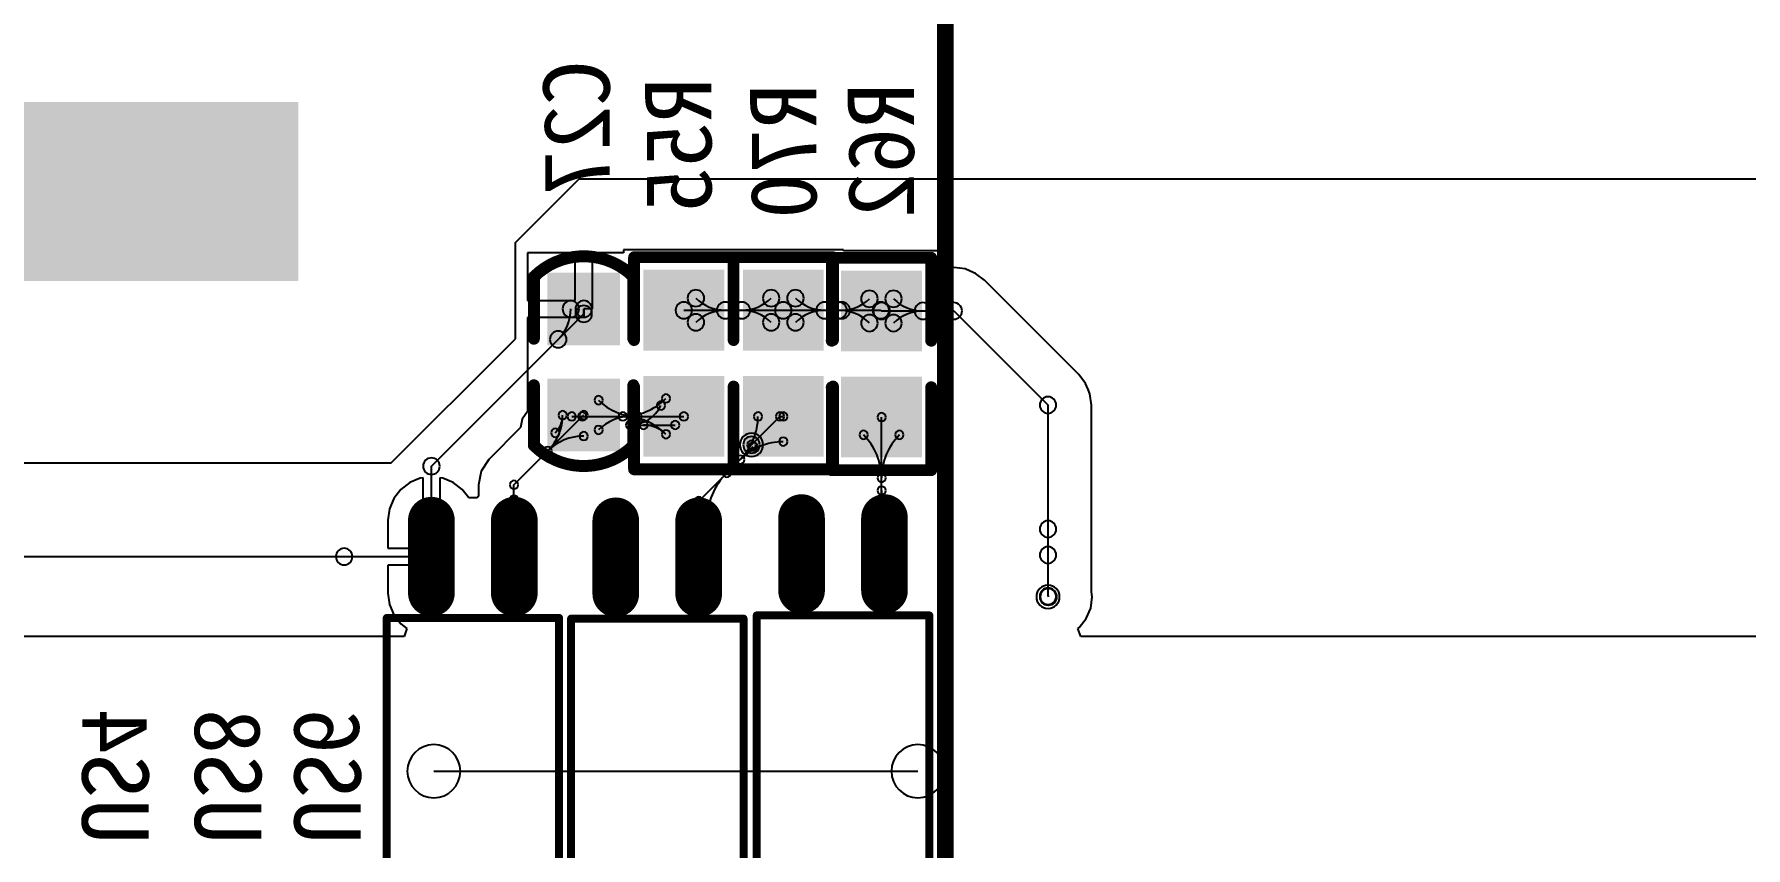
# Model space of a CAD drawing. Header units: inches. Extents: x 32166 to 34772, y 2386 to 4229.
# Drawn here: x 33689.7 to 33801.1, y 3137.5 to 3190.5 of the extents above; entities that cross this region are included whole.
import ezdxf

# ---------------------------------------------------------------- set-up
doc = ezdxf.new("R2010")
doc.units = ezdxf.units.IN
doc.header["$LTSCALE"] = 0.64311
doc.header["$MEASUREMENT"] = 0
for name, color, linetype in [('BOTTOMLAYER', 5, 'CONTINUOUS'), ('BOTTOMOVERLAY', 54, 'CONTINUOUS'), ('BOTTOMPASTE', 16, 'CONTINUOUS'), ('BOTTOMSOLDER', 6, 'CONTINUOUS'), ('KEEPOUTLAYER', 6, 'CONTINUOUS'), ('MULTILAYER', 9, 'CONTINUOUS')]:
    doc.layers.add(name, color=color, linetype=linetype)
doc.styles.get("Standard").update_dxf_attribs({"font": 'txt', "width": 0.8})

msp = doc.modelspace()

# ---------------------------------------------------------------- linework, layer by layer
at = {"layer": 'BOTTOMLAYER'}
for p, q in [((33721.01, 3176.88), (33725.16, 3181.03)), ((33725.16, 3181.03), (33810.48, 3181.03)), ((33721.01, 3170.62), (33721.01, 3176.88)), ((33724.91, 3176.21), (33721.81, 3176.21)), ((33721.81, 3176.21), (33721.81, 3173.11)), ((33724.91, 3173.11), (33724.91, 3176.21)), ((33728.06, 3176.21), (33726.01, 3176.21)), ((33726.01, 3176.21), (33726.01, 3172.56)), ((33742.38, 3176.4), (33728.06, 3176.4)), ((33728.06, 3176.4), (33728.06, 3176.21)), ((33742.38, 3176.35), (33742.38, 3176.4)), ((33748.78, 3176.35), (33742.38, 3176.35)), ((33748.78, 3175.26), (33748.78, 3176.35)), ((33749.56, 3175.26), (33748.78, 3175.26)), ((33750.3, 3175.17), (33749.56, 3175.26)), ((33750.64, 3175.03), (33750.3, 3175.17)), ((33750.98, 3174.88), (33750.64, 3175.03)), ((33751.57, 3174.43), (33750.98, 3174.88)), ((33757.7, 3168.3), (33751.57, 3174.43)), ((33721.81, 3173.11), (33724.91, 3173.11)), ((33726.01, 3172.56), (33725.46, 3172.56)), ((33725.46, 3172.56), (33725.46, 3172.01)), ((33725.46, 3172.24), (33725.46, 3172.56)), ((33715.54, 3162.32), (33725.46, 3172.24)), ((33725.46, 3172.01), (33721.81, 3172.01)), ((33721.81, 3172.01), (33721.81, 3168.91)), ((33731.98, 3172.47), (33738.46, 3172.47)), ((33738.46, 3172.47), (33744.81, 3172.47)), ((33744.81, 3172.47), (33744.86, 3172.43)), ((33744.86, 3172.43), (33749.56, 3172.43)), ((33749.56, 3172.43), (33755.7, 3166.3)), ((33720.49, 3170.1), (33721.01, 3170.62)), ((33712.93, 3162.54), (33720.49, 3170.1)), ((33721.81, 3168.91), (33721.81, 3165.92)), ((33758.15, 3167.71), (33757.7, 3168.3)), ((33758.32, 3167.31), (33758.15, 3167.71)), ((33758.43, 3167.03), (33758.32, 3167.31)), ((33758.53, 3166.3), (33758.43, 3167.03)), ((33721.79, 3165.87), (33721.46, 3165.38)), ((33721.81, 3165.92), (33721.79, 3165.87)), ((33721.79, 3165.87), (33721.79, 3165.87)), ((33721.79, 3165.87), (33721.79, 3165.87)), ((33721.79, 3165.87), (33721.79, 3165.87)), ((33721.79, 3165.87), (33721.79, 3165.87)), ((33721.79, 3165.87), (33721.79, 3165.87)), ((33721.79, 3165.87), (33721.79, 3165.87)), ((33755.7, 3158.22), (33755.7, 3166.3)), ((33758.53, 3158.22), (33758.53, 3166.3)), ((33721.35, 3164.83), (33719.28, 3162.75)), ((33720.92, 3161.11), (33725.37, 3165.56)), ((33721.46, 3165.38), (33721.35, 3164.83)), ((33724.68, 3165.56), (33725.37, 3165.56)), ((33725.37, 3165.56), (33725.46, 3165.65)), ((33725.37, 3165.56), (33731.98, 3165.56)), ((33728.48, 3165), (33731.42, 3165)), ((33736.39, 3163.71), (33738.24, 3165.56)), ((33738.24, 3165.56), (33738.46, 3165.56)), ((33744.86, 3156.79), (33744.86, 3165.52)), ((33674.22, 3162.54), (33712.93, 3162.54)), ((33719.28, 3162.75), (33718.78, 3162)), ((33732.95, 3160.05), (33736.5, 3163.6)), ((33714.81, 3161.54), (33714.13, 3161.25)), ((33715, 3161.56), (33714.81, 3161.54)), ((33715, 3156.97), (33715, 3161.56)), ((33715.54, 3156.43), (33715.54, 3162.32)), ((33716.28, 3161.54), (33716.09, 3161.56)), ((33716.09, 3161.56), (33716.09, 3156.42)), ((33716.96, 3161.25), (33716.28, 3161.54)), ((33718.78, 3162), (33718.6, 3161.11)), ((33713.54, 3160.8), (33713.09, 3160.22)), ((33714.13, 3161.25), (33713.54, 3160.8)), ((33717.55, 3160.8), (33716.96, 3161.25)), ((33717.97, 3160.25), (33717.55, 3160.8)), ((33718.6, 3160.36), (33718.52, 3160.25)), ((33718.6, 3161.11), (33718.6, 3160.36)), ((33720.92, 3157.83), (33720.92, 3161.11)), ((33712.81, 3159.53), (33712.71, 3158.8)), ((33713.09, 3160.22), (33712.81, 3159.53)), ((33718.52, 3160.25), (33717.97, 3160.25)), ((33732.95, 3156.38), (33732.95, 3160.05)), ((33712.71, 3158.8), (33712.71, 3156.97)), ((33755.7, 3156.53), (33755.7, 3158.22)), ((33755.7, 3153.85), (33755.7, 3158.22)), ((33758.53, 3154.13), (33758.53, 3158.22)), ((33712.71, 3156.97), (33715, 3156.97)), ((33634.07, 3156.43), (33709.86, 3156.43)), ((33709.86, 3156.43), (33715.54, 3156.43)), ((33715.54, 3155.88), (33712.71, 3155.88)), ((33712.71, 3155.88), (33712.71, 3154.05)), ((33715.54, 3155.45), (33715.54, 3156.43)), ((33716.09, 3156.42), (33715.54, 3156.42)), ((33715.54, 3156.42), (33715.54, 3155.88)), ((33732.95, 3153.27), (33732.95, 3156.38)), ((33739.65, 3154.72), (33739.65, 3156.6)), ((33712.71, 3154.05), (33712.81, 3153.32)), ((33755.7, 3153.85), (33755.74, 3153.81)), ((33758.48, 3153.08), (33758.57, 3153.81)), ((33758.57, 3153.81), (33758.53, 3154.13)), ((33712.81, 3153.32), (33713.09, 3152.63)), ((33713.09, 3152.63), (33713.54, 3152.05)), ((33732.95, 3153.27), (33733.02, 3153.21)), ((33758.19, 3152.4), (33758.48, 3153.08)), ((33713.54, 3152.05), (33713.94, 3151.74)), ((33713.94, 3151.74), (33713.77, 3151.22)), ((33757.65, 3151.74), (33757.74, 3151.81)), ((33757.83, 3151.22), (33757.65, 3151.74)), ((33757.74, 3151.81), (33758.19, 3152.4)), ((33713.77, 3151.22), (33602.81, 3151.22)), ((33805.55, 3151.22), (33757.83, 3151.22))]:
    msp.add_line(p, q, dxfattribs=at)
at = {"layer": 'BOTTOMLAYER', "const_width": 2.16}
for points in [[(33715.54, 3158.8), (33715.54, 3154.05)], [(33720.94, 3158.8), (33720.94, 3154.05)], [(33727.55, 3158.76), (33727.55, 3154.01)], [(33732.95, 3158.76), (33732.95, 3154.01)], [(33739.65, 3158.97), (33739.65, 3154.22)], [(33745.05, 3158.97), (33745.05, 3154.22)]]:
    msp.add_lwpolyline(points, dxfattribs=at)
at = {"layer": 'BOTTOMLAYER', "const_width": 1.08}
for points in [[(33715.54, 3158.26, 1), (33715.54, 3159.34, 1)], [(33720.94, 3158.26, 1), (33720.94, 3159.34, 1)], [(33727.55, 3158.22, 1), (33727.55, 3159.3, 1)], [(33732.95, 3158.22, 1), (33732.95, 3159.3, 1)], [(33739.65, 3158.43, 1), (33739.65, 3159.51, 1)], [(33745.05, 3158.43, 1), (33745.05, 3159.51, 1)], [(33715.54, 3153.51, 1), (33715.54, 3154.59, 1)], [(33720.94, 3153.51, 1), (33720.94, 3154.59, 1)], [(33727.55, 3153.47, 1), (33727.55, 3154.55, 1)], [(33732.95, 3153.47, 1), (33732.95, 3154.55, 1)], [(33739.65, 3153.68, 1), (33739.65, 3154.76, 1)], [(33745.05, 3153.68, 1), (33745.05, 3154.76, 1)]]:
    msp.add_lwpolyline(points, format="xyb", close=True, dxfattribs=at)
at = {"layer": 'BOTTOMLAYER'}
for centre, radius, start, end in [((33732.77, 3173.26), 0.54, 0, 180), ((33732.77, 3173.26), 0.54, 0, 180), ((33737.67, 3173.26), 0.54, 0, 180), ((33737.67, 3173.26), 0.54, 0, 180), ((33739.25, 3173.26), 0.54, 0, 180), ((33739.25, 3173.26), 0.54, 0, 180), ((33744.07, 3173.22), 0.54, 0, 180), ((33744.07, 3173.22), 0.54, 0, 180), ((33745.64, 3173.22), 0.54, 0, 180), ((33721.81, 3172.56), 2.81, 314.9998, 359.9998), ((33721.81, 3172.56), 2.81, 314.9998, 359.9998), ((33724.62, 3172.56), 0.54, 0, 180), ((33724.62, 3172.56), 0.54, 0, 180), ((33724.62, 3172.56), 0.54, 180, 0), ((33724.62, 3172.56), 0.54, 180, 0), ((33725.46, 3172.56), 0.54, 0, 180), ((33725.46, 3172.24), 0.54, 0, 180), ((33725.46, 3172.24), 0.54, 0, 180), ((33725.46, 3172.56), 0.54, 180, 0), ((33731.98, 3172.47), 0.54, 0, 180), ((33732.77, 3173.26), 0.54, 180, 0), ((33732.77, 3173.26), 0.54, 180, 0), ((33734.67, 3175.17), 2.69, 225.0002, 270.0002), ((33734.67, 3175.17), 2.69, 225.0002, 270.0002), ((33734.67, 3172.47), 0.54, 0, 180), ((33734.67, 3172.47), 0.54, 0, 180), ((33734.67, 3172.47), 0.54, 0, 180), ((33734.67, 3172.47), 0.54, 0, 180), ((33735.77, 3172.47), 0.54, 0, 180), ((33735.77, 3172.47), 0.54, 0, 180), ((33735.77, 3172.47), 0.54, 0, 180), ((33735.77, 3172.47), 0.54, 0, 180), ((33735.77, 3175.17), 2.69, 269.9998, 314.9998), ((33735.77, 3175.17), 2.69, 269.9998, 314.9998), ((33737.67, 3173.26), 0.54, 180, 0), ((33737.67, 3173.26), 0.54, 180, 0), ((33738.46, 3172.47), 0.54, 0, 180), ((33738.46, 3172.47), 0.54, 0, 180), ((33739.25, 3173.26), 0.54, 180, 0), ((33739.25, 3173.26), 0.54, 180, 0), ((33741.15, 3175.17), 2.69, 225.0002, 270.0002), ((33741.15, 3175.17), 2.69, 225.0002, 270.0002), ((33741.15, 3172.47), 0.54, 0, 180), ((33741.15, 3172.47), 0.54, 0, 180), ((33741.15, 3172.47), 0.54, 0, 180), ((33741.15, 3172.47), 0.54, 0, 180), ((33742.06, 3172.47), 0.54, 0, 180), ((33742.06, 3172.47), 0.54, 0, 180), ((33742.27, 3172.47), 0.54, 0, 180), ((33742.27, 3172.47), 0.54, 0, 180), ((33742.27, 3175.02), 2.54, 269.9998, 314.9998), ((33742.27, 3175.02), 2.54, 269.9998, 314.9998), ((33744.07, 3173.22), 0.54, 180, 0), ((33744.07, 3173.22), 0.54, 180, 0), ((33744.81, 3172.47), 0.54, 0, 180), ((33744.81, 3172.47), 0.54, 0, 180), ((33744.86, 3172.43), 0.54, 0, 180), ((33744.86, 3172.43), 0.54, 0, 180), ((33745.64, 3173.22), 0.54, 180, 0), ((33747.55, 3175.12), 2.69, 225.0002, 270.0002), ((33747.55, 3172.43), 0.54, 0, 180), ((33747.55, 3172.43), 0.54, 0, 180), ((33749.56, 3172.43), 0.54, 0, 180), ((33749.56, 3172.43), 0.54, 0, 180), ((33725.46, 3172.24), 0.54, 180, 0), ((33725.46, 3172.24), 0.54, 180, 0), ((33731.98, 3172.47), 0.54, 180, 0), ((33732.77, 3171.69), 0.54, 0, 180), ((33732.77, 3171.69), 0.54, 0, 180), ((33732.77, 3171.69), 0.54, 180, 0), ((33732.77, 3171.69), 0.54, 180, 0), ((33734.67, 3169.78), 2.69, 89.9998, 134.9998), ((33734.67, 3169.78), 2.69, 89.9998, 134.9998), ((33734.67, 3172.47), 0.54, 180, 0), ((33734.67, 3172.47), 0.54, 180, 0), ((33734.67, 3172.47), 0.54, 180, 0), ((33734.67, 3172.47), 0.54, 180, 0), ((33735.77, 3172.47), 0.54, 180, 0), ((33735.77, 3172.47), 0.54, 180, 0), ((33735.77, 3172.47), 0.54, 180, 0), ((33735.77, 3172.47), 0.54, 180, 0), ((33735.77, 3169.78), 2.69, 45.0002, 90.0002), ((33735.77, 3169.78), 2.69, 45.0002, 90.0002), ((33737.67, 3171.69), 0.54, 0, 180), ((33737.67, 3171.69), 0.54, 0, 180), ((33737.67, 3171.69), 0.54, 180, 0), ((33737.67, 3171.69), 0.54, 180, 0), ((33738.46, 3172.47), 0.54, 180, 0), ((33738.46, 3172.47), 0.54, 180, 0), ((33739.25, 3171.69), 0.54, 0, 180), ((33739.25, 3171.69), 0.54, 0, 180), ((33739.25, 3171.69), 0.54, 180, 0), ((33739.25, 3171.69), 0.54, 180, 0), ((33741.15, 3169.78), 2.69, 89.9998, 134.9998), ((33741.15, 3169.78), 2.69, 89.9998, 134.9998), ((33741.15, 3172.47), 0.54, 180, 0), ((33741.15, 3172.47), 0.54, 180, 0), ((33741.15, 3172.47), 0.54, 180, 0), ((33741.15, 3172.47), 0.54, 180, 0), ((33742.06, 3172.47), 0.54, 180, 0), ((33742.06, 3172.47), 0.54, 180, 0), ((33742.27, 3172.47), 0.54, 180, 0), ((33742.27, 3172.47), 0.54, 180, 0), ((33742.06, 3169.64), 2.84, 44.9998, 89.9998), ((33742.06, 3169.64), 2.84, 44.9998, 89.9998), ((33744.07, 3171.64), 0.54, 0, 180), ((33744.07, 3171.64), 0.54, 0, 180), ((33744.07, 3171.64), 0.54, 180, 0), ((33744.07, 3171.64), 0.54, 180, 0), ((33744.81, 3172.47), 0.54, 180, 0), ((33744.81, 3172.47), 0.54, 180, 0), ((33744.86, 3172.43), 0.54, 180, 0), ((33744.86, 3172.43), 0.54, 180, 0), ((33745.64, 3171.64), 0.54, 0, 180), ((33745.64, 3171.64), 0.54, 180, 0), ((33747.55, 3169.74), 2.69, 89.9998, 134.9998), ((33747.55, 3172.43), 0.54, 180, 0), ((33747.55, 3172.43), 0.54, 180, 0), ((33749.56, 3172.43), 0.54, 180, 0), ((33749.56, 3172.43), 0.54, 180, 0), ((33723.8, 3170.58), 0.54, 0, 180), ((33723.8, 3170.58), 0.54, 0, 180), ((33723.8, 3170.58), 0.54, 180, 0), ((33723.8, 3170.58), 0.54, 180, 0), ((33730.82, 3166.73), 0.274, 0, 180), ((33730.82, 3166.73), 0.274, 0, 180), ((33724.09, 3165.65), 0.274, 0, 180), ((33724.09, 3165.65), 0.274, 0, 180), ((33725.46, 3165.65), 0.274, 0, 180), ((33726.43, 3166.62), 0.274, 0, 180), ((33726.43, 3166.62), 0.274, 0, 180), ((33726.43, 3166.62), 0.274, 180, 0), ((33726.43, 3166.62), 0.274, 180, 0), ((33728.98, 3169.17), 3.61, 225.0001, 270.0001), ((33728.98, 3169.17), 3.61, 225.0001, 270.0001), ((33728.01, 3169.54), 3.97, 270, 315), ((33728.01, 3169.54), 3.97, 270, 315), ((33728.48, 3167.23), 2.23, 270.0001, 334.4751), ((33728.48, 3167.23), 2.23, 270.0001, 334.4751), ((33730.5, 3166.27), 0.274, 0, 180), ((33730.5, 3166.27), 0.274, 0, 180), ((33730.5, 3166.27), 0.274, 180, 0), ((33730.5, 3166.27), 0.274, 180, 0), ((33730.82, 3166.73), 0.274, 180, 0), ((33730.82, 3166.73), 0.274, 180, 0), ((33755.7, 3166.3), 0.54, 0, 180), ((33755.7, 3166.3), 0.54, 0, 180), ((33755.7, 3166.3), 0.54, 180, 0), ((33755.7, 3166.3), 0.54, 180, 0), ((33720.78, 3165.65), 3.31, 315.0001, 0.0001), ((33723.61, 3164.49), 0.274, 0, 180), ((33722.45, 3165.65), 1.64, 315.0001, 0.0001), ((33724.09, 3165.65), 0.274, 180, 0), ((33724.09, 3165.65), 0.274, 180, 0), ((33724.68, 3165.56), 0.274, 0, 180), ((33724.68, 3165.56), 0.274, 180, 0), ((33725.37, 3165.56), 0.274, 0, 180), ((33725.37, 3165.56), 0.274, 0, 180), ((33725.37, 3165.56), 0.274, 0, 180), ((33725.37, 3165.56), 0.274, 0, 180), ((33725.37, 3165.56), 0.274, 180, 0), ((33725.37, 3165.56), 0.274, 180, 0), ((33725.37, 3165.56), 0.274, 180, 0), ((33725.37, 3165.56), 0.274, 180, 0), ((33725.46, 3165.65), 0.274, 180, 0), ((33726.43, 3164.68), 0.274, 0, 180), ((33726.43, 3164.68), 0.274, 0, 180), ((33728.56, 3162.55), 3.02, 89.9999, 134.9999), ((33728.56, 3162.55), 3.02, 89.9999, 134.9999), ((33728.01, 3165.56), 0.274, 0, 180), ((33728.01, 3165.56), 0.274, 0, 180), ((33728.01, 3165.56), 0.274, 0, 180), ((33728.01, 3165.56), 0.274, 0, 180), ((33728.01, 3165.56), 0.274, 180, 0), ((33728.01, 3165.56), 0.274, 180, 0), ((33728.01, 3165.56), 0.274, 180, 0), ((33728.01, 3165.56), 0.274, 180, 0), ((33728.01, 3161.59), 3.97, 45, 90), ((33728.01, 3161.59), 3.97, 45, 90), ((33728.48, 3165), 0.274, 0, 180), ((33728.48, 3165), 0.274, 0, 180), ((33728.48, 3165), 0.274, 0, 180), ((33728.48, 3165), 0.274, 180, 0), ((33728.48, 3165), 0.274, 180, 0), ((33728.48, 3165), 0.274, 180, 0), ((33728.56, 3165.56), 0.274, 0, 180), ((33728.56, 3165.56), 0.274, 0, 180), ((33728.56, 3165.56), 0.274, 180, 0), ((33728.56, 3165.56), 0.274, 180, 0), ((33728.98, 3165.56), 0.274, 0, 180), ((33728.98, 3165.56), 0.274, 0, 180), ((33728.98, 3165.56), 0.274, 180, 0), ((33728.98, 3165.56), 0.274, 180, 0), ((33729.36, 3165), 0.274, 0, 180), ((33729.36, 3165), 0.274, 0, 180), ((33729.36, 3165), 0.274, 180, 0), ((33729.36, 3165), 0.274, 180, 0), ((33729.36, 3162.94), 2.06, 45, 90), ((33729.36, 3162.94), 2.06, 45, 90), ((33731.42, 3165), 0.274, 0, 180), ((33731.42, 3165), 0.274, 180, 0), ((33731.98, 3165.56), 0.274, 0, 180), ((33731.98, 3165.56), 0.274, 180, 0), ((33732.84, 3165.56), 3.97, 315, 0), ((33732.84, 3165.56), 3.97, 315, 0), ((33736.82, 3165.56), 0.274, 0, 180), ((33736.82, 3165.56), 0.274, 0, 180), ((33736.82, 3165.56), 0.274, 180, 0), ((33736.82, 3165.56), 0.274, 180, 0), ((33738.24, 3165.56), 0.274, 0, 180), ((33738.24, 3165.56), 0.274, 0, 180), ((33738.24, 3165.56), 0.274, 180, 0), ((33738.24, 3165.56), 0.274, 180, 0), ((33738.46, 3165.56), 0.274, 0, 180), ((33738.46, 3165.56), 0.274, 180, 0), ((33744.86, 3165.52), 0.274, 0, 180), ((33744.86, 3165.52), 0.274, 180, 0), ((33725.46, 3160.97), 3.31, 89.9999, 134.9999), ((33723.61, 3164.49), 0.274, 180, 0), ((33725.46, 3164.28), 0.274, 0, 180), ((33725.46, 3164.28), 0.274, 180, 0), ((33726.43, 3164.68), 0.274, 180, 0), ((33726.43, 3164.68), 0.274, 180, 0), ((33730.82, 3164.4), 0.274, 0, 180), ((33730.82, 3164.4), 0.274, 0, 180), ((33730.82, 3164.4), 0.274, 0, 180), ((33730.82, 3164.4), 0.274, 0, 180), ((33730.82, 3164.4), 0.274, 180, 0), ((33730.82, 3164.4), 0.274, 180, 0), ((33730.82, 3164.4), 0.274, 180, 0), ((33730.82, 3164.4), 0.274, 180, 0), ((33738.46, 3159.94), 3.97, 90, 135), ((33738.46, 3159.94), 3.97, 90, 135), ((33736.39, 3163.71), 0.54, 0, 180), ((33736.39, 3163.71), 0.54, 180, 0), ((33736.39, 3163.71), 0.274, 0, 180), ((33736.39, 3163.71), 0.274, 180, 0), ((33736.5, 3163.6), 0.274, 0, 180), ((33738.46, 3163.92), 0.274, 0, 180), ((33738.46, 3163.92), 0.274, 0, 180), ((33738.46, 3163.92), 0.274, 180, 0), ((33738.46, 3163.92), 0.274, 180, 0), ((33743.69, 3164.36), 0.274, 0, 180), ((33743.69, 3164.36), 0.274, 180, 0), ((33740.88, 3161.55), 3.97, 360, 45), ((33748.83, 3161.55), 3.97, 135, 180), ((33746.02, 3164.36), 0.274, 0, 180), ((33746.02, 3164.36), 0.274, 180, 0), ((33715.54, 3162.32), 0.54, 0, 180), ((33715.54, 3162.32), 0.54, 0, 180), ((33723.12, 3163.31), 0.274, 0, 180), ((33723.12, 3163.31), 0.274, 0, 180), ((33723.12, 3163.31), 0.274, 180, 0), ((33723.12, 3163.31), 0.274, 180, 0), ((33735.65, 3162.75), 0.274, 0, 180), ((33735.65, 3162.75), 0.274, 0, 180), ((33735.65, 3162.75), 0.274, 0, 180), ((33735.65, 3162.75), 0.274, 0, 180), ((33735.65, 3162.75), 0.274, 180, 0), ((33735.65, 3162.75), 0.274, 180, 0), ((33735.65, 3162.75), 0.274, 180, 0), ((33735.65, 3162.75), 0.274, 180, 0), ((33736.5, 3163.6), 0.274, 180, 0), ((33715.54, 3162.32), 0.54, 180, 0), ((33715.54, 3162.32), 0.54, 180, 0), ((33720.92, 3161.11), 0.274, 0, 180), ((33720.92, 3161.11), 0.274, 0, 180), ((33737.9, 3158.76), 4.41, 135.0001, 180.0001), ((33737.9, 3158.76), 4.41, 135.0001, 180.0001), ((33734.78, 3161.88), 0.274, 0, 180), ((33734.78, 3161.88), 0.274, 0, 180), ((33734.78, 3161.88), 0.274, 180, 0), ((33734.78, 3161.88), 0.274, 180, 0), ((33744.86, 3161.55), 0.274, 0, 180), ((33744.86, 3161.55), 0.274, 0, 180), ((33744.86, 3161.55), 0.274, 180, 0), ((33744.86, 3161.55), 0.274, 180, 0), ((33720.92, 3161.11), 0.274, 180, 0), ((33720.92, 3161.11), 0.274, 180, 0), ((33720.92, 3160.14), 0.274, 0, 180), ((33720.92, 3160.03), 0.274, 0, 180), ((33720.94, 3160.08), 0.274, 0, 180), ((33720.94, 3160.08), 0.274, 0, 180), ((33732.9, 3160), 0.274, 0, 180), ((33732.9, 3160), 0.274, 0, 180), ((33732.95, 3160.05), 0.274, 0, 180), ((33732.95, 3160.05), 0.274, 0, 180), ((33744.86, 3160.73), 0.274, 0, 180), ((33744.86, 3160.73), 0.274, 180, 0), ((33746.8, 3160.73), 1.95, 179.9997, 224.9997), ((33720.57, 3159.18), 0.274, 0, 180), ((33720.57, 3159.18), 0.274, 0, 180), ((33720.57, 3159.18), 0.274, 180, 0), ((33720.57, 3159.18), 0.274, 180, 0), ((33719.66, 3160.08), 1.28, 314.9996, 359.9996), ((33719.72, 3160.03), 1.2, 314.9998, 359.9998), ((33720.92, 3160.14), 0.274, 180, 0), ((33720.92, 3160.03), 0.274, 180, 0), ((33720.94, 3160.08), 0.274, 180, 0), ((33720.94, 3160.08), 0.274, 180, 0), ((33722.28, 3160.14), 1.36, 180.0003, 225.0003), ((33722.23, 3160.08), 1.28, 180.0004, 225.0004), ((33721.32, 3159.18), 0.274, 0, 180), ((33721.32, 3159.18), 0.274, 0, 180), ((33721.32, 3159.18), 0.274, 180, 0), ((33721.32, 3159.18), 0.274, 180, 0), ((33734.15, 3158.76), 1.76, 134.9997, 179.9997), ((33734.15, 3158.76), 1.76, 134.9997, 179.9997), ((33732.9, 3160), 0.274, 180, 0), ((33732.9, 3160), 0.274, 180, 0), ((33732.95, 3160.05), 0.274, 180, 0), ((33732.95, 3160.05), 0.274, 180, 0), ((33745.43, 3159.35), 0.274, 0, 180), ((33745.43, 3159.35), 0.274, 180, 0), ((33720.92, 3157.99), 0.274, 0, 180), ((33720.92, 3157.99), 0.274, 0, 180), ((33720.92, 3157.99), 0.274, 0, 180), ((33720.92, 3157.99), 0.274, 0, 180), ((33720.92, 3157.99), 0.274, 0, 180), ((33720.92, 3157.99), 0.274, 0, 180), ((33720.92, 3157.83), 0.274, 0, 180), ((33732.39, 3158.76), 0.274, 0, 180), ((33732.39, 3158.76), 0.274, 0, 180), ((33732.39, 3158.76), 0.274, 180, 0), ((33732.39, 3158.76), 0.274, 180, 0), ((33733.48, 3158.76), 0.274, 0, 180), ((33733.48, 3158.76), 0.274, 0, 180), ((33733.48, 3158.76), 0.274, 180, 0), ((33733.48, 3158.76), 0.274, 180, 0), ((33755.7, 3158.22), 0.54, 0, 180), ((33755.7, 3158.22), 0.54, 0, 180), ((33755.7, 3158.22), 0.54, 0, 180), ((33755.7, 3158.22), 0.54, 180, 0), ((33755.7, 3158.22), 0.54, 180, 0), ((33755.7, 3158.22), 0.54, 180, 0), ((33709.86, 3156.43), 0.54, 0, 180), ((33709.86, 3156.43), 0.54, 0, 180), ((33715.54, 3156.43), 0.54, 0, 180), ((33715.54, 3156.43), 0.54, 0, 180), ((33720.54, 3157.08), 0.274, 0, 180), ((33720.54, 3157.08), 0.274, 0, 180), ((33720.54, 3157.08), 0.274, 0, 180), ((33720.54, 3157.08), 0.274, 180, 0), ((33720.54, 3157.08), 0.274, 180, 0), ((33720.54, 3157.08), 0.274, 180, 0), ((33720.92, 3156.71), 0.54, 0, 180), ((33719.64, 3157.99), 1.28, 314.9996, 359.9996), ((33719.64, 3157.99), 1.28, 314.9996, 359.9996), ((33719.64, 3157.99), 1.28, 314.9996, 359.9996), ((33720.92, 3157.99), 0.274, 180, 0), ((33720.92, 3157.99), 0.274, 180, 0), ((33720.92, 3157.99), 0.274, 180, 0), ((33720.92, 3157.99), 0.274, 180, 0), ((33720.92, 3157.99), 0.274, 180, 0), ((33720.92, 3157.99), 0.274, 180, 0), ((33720.92, 3157.83), 0.274, 180, 0), ((33722.2, 3157.99), 1.28, 180.0004, 225.0004), ((33722.2, 3157.99), 1.28, 180.0004, 225.0004), ((33722.2, 3157.99), 1.28, 180.0004, 225.0004), ((33721.3, 3157.08), 0.274, 0, 180), ((33721.3, 3157.08), 0.274, 0, 180), ((33721.3, 3157.08), 0.274, 0, 180), ((33721.3, 3157.08), 0.274, 180, 0), ((33721.3, 3157.08), 0.274, 180, 0), ((33721.3, 3157.08), 0.274, 180, 0), ((33744.86, 3156.79), 0.274, 0, 180), ((33755.7, 3156.53), 0.54, 0, 180), ((33709.86, 3156.43), 0.54, 180, 0), ((33709.86, 3156.43), 0.54, 180, 0), ((33715.54, 3156.43), 0.54, 180, 0), ((33715.54, 3156.43), 0.54, 180, 0), ((33715.54, 3156.43), 0.274, 0, 180), ((33715.54, 3156.43), 0.274, 180, 0), ((33720.92, 3156.71), 0.54, 180, 0), ((33732.95, 3156.38), 0.274, 0, 180), ((33732.95, 3156.38), 0.274, 0, 180), ((33732.95, 3156.38), 0.274, 180, 0), ((33732.95, 3156.38), 0.274, 180, 0), ((33739.65, 3156.6), 0.274, 0, 180), ((33739.65, 3156.6), 0.274, 180, 0), ((33744.86, 3156.79), 0.274, 180, 0), ((33755.7, 3156.53), 0.54, 180, 0), ((33715.54, 3155.45), 0.274, 0, 180), ((33715.54, 3155.45), 0.274, 180, 0), ((33727.53, 3154.59), 0.54, 0, 180), ((33732.95, 3154.64), 0.274, 0, 180), ((33739.63, 3154.72), 0.54, 0, 180), ((33739.63, 3154.72), 0.54, 180, 0), ((33739.65, 3154.72), 0.274, 0, 180), ((33739.65, 3154.72), 0.274, 180, 0), ((33745.11, 3154.72), 0.54, 0, 180), ((33745.11, 3154.72), 0.54, 180, 0), ((33727.53, 3154.59), 0.54, 180, 0), ((33732.64, 3153.58), 0.274, 0, 180), ((33732.64, 3153.58), 0.274, 180, 0), ((33731.89, 3154.34), 1.07, 314.9997, 359.9997), ((33732.95, 3154.64), 0.274, 180, 0), ((33732.95, 3154.34), 0.274, 0, 180), ((33732.95, 3154.34), 0.274, 180, 0), ((33734.45, 3154.64), 1.5, 180.0002, 225.0002), ((33733.39, 3153.58), 0.274, 0, 180), ((33733.39, 3153.58), 0.274, 180, 0), ((33755.7, 3153.85), 0.54, 0, 180), ((33755.7, 3153.85), 0.54, 0, 180), ((33755.7, 3153.81), 0.54, 0, 180), ((33755.7, 3153.85), 0.54, 180, 0), ((33755.7, 3153.85), 0.54, 180, 0), ((33755.7, 3153.81), 0.54, 180, 0), ((33755.74, 3153.81), 0.54, 0, 180), ((33755.74, 3153.81), 0.54, 180, 0), ((33732.95, 3153.27), 0.274, 0, 180), ((33732.95, 3153.27), 0.274, 0, 180), ((33732.95, 3153.27), 0.274, 180, 0), ((33732.95, 3153.27), 0.274, 180, 0), ((33733.02, 3153.21), 0.274, 0, 180), ((33733.02, 3153.21), 0.274, 180, 0)]:
    msp.add_arc(centre, radius, start, end, dxfattribs=at)
for points in [[(33681.39, 3174.81), (33706.44, 3174.81), (33681.39, 3185.61), (33706.44, 3185.61)], [(33727.38, 3170.64), (33727.38, 3174.48), (33723.54, 3170.64), (33723.54, 3174.48)], [(33729.79, 3174.67), (33729.79, 3170.28), (33734.18, 3174.67), (33734.18, 3170.28)], [(33736.27, 3174.67), (33736.27, 3170.28), (33740.66, 3174.67), (33740.66, 3170.28)], [(33742.66, 3174.63), (33742.66, 3170.24), (33747.05, 3174.63), (33747.05, 3170.24)], [(33727.38, 3163.73), (33727.38, 3167.57), (33723.54, 3163.73), (33723.54, 3167.57)], [(33729.79, 3167.76), (33729.79, 3163.37), (33734.18, 3167.76), (33734.18, 3163.37)], [(33736.27, 3167.76), (33736.27, 3163.37), (33740.66, 3167.76), (33740.66, 3163.37)], [(33742.66, 3167.71), (33742.66, 3163.32), (33747.05, 3167.71), (33747.05, 3163.32)]]:
    msp.add_solid(points, dxfattribs=at)
at = {"layer": 'BOTTOMOVERLAY'}
for points, const_width in [([(33749.02, 3119.7), (33749.02, 3244.98)], 1.08), ([(33728.74, 3170.53), (33728.74, 3175.93)], 0.768), ([(33728.74, 3175.93), (33735.22, 3175.93)], 0.768), ([(33735.22, 3170.53), (33735.22, 3175.93)], 0.768), ([(33735.22, 3175.93), (33741.7, 3175.93)], 0.768), ([(33735.22, 3170.53), (33735.22, 3175.93)], 0.768), ([(33741.62, 3170.49), (33741.62, 3175.89)], 0.768), ([(33741.62, 3175.89), (33748.1, 3175.89)], 0.768), ([(33741.7, 3170.53), (33741.7, 3175.93)], 0.768), ([(33748.1, 3170.49), (33748.1, 3175.89)], 0.768), ([(33722.22, 3170.62), (33722.22, 3174.65)], 0.778), ([(33728.7, 3170.62), (33728.7, 3174.65)], 0.778), ([(33722.22, 3163.67), (33722.22, 3167.59)], 0.778), ([(33728.7, 3163.67), (33728.7, 3167.59)], 0.778), ([(33728.74, 3162.11), (33728.74, 3167.51)], 0.768), ([(33735.22, 3162.11), (33735.22, 3167.51)], 0.768), ([(33735.22, 3162.11), (33735.22, 3167.51)], 0.768), ([(33741.62, 3162.06), (33741.62, 3167.46)], 0.768), ([(33741.7, 3162.11), (33741.7, 3167.51)], 0.768), ([(33748.1, 3162.06), (33748.1, 3167.46)], 0.768), ([(33728.74, 3162.11), (33735.22, 3162.11)], 0.768), ([(33735.22, 3162.11), (33741.7, 3162.11)], 0.768), ([(33741.62, 3162.06), (33748.1, 3162.06)], 0.768), ([(33712.63, 3133.42), (33712.63, 3152.43)], 0.518), ([(33712.63, 3152.43), (33723.86, 3152.43)], 0.518), ([(33723.86, 3133.42), (33723.86, 3152.43)], 0.518), ([(33724.64, 3133.38), (33724.64, 3152.39)], 0.518), ([(33724.64, 3152.39), (33735.87, 3152.39)], 0.518), ([(33735.87, 3133.38), (33735.87, 3152.39)], 0.518), ([(33736.73, 3133.59), (33736.73, 3152.6)], 0.518), ([(33736.73, 3152.6), (33747.97, 3152.6)], 0.518), ([(33747.97, 3133.59), (33747.97, 3152.6)], 0.518)]:
    msp.add_lwpolyline(points, dxfattribs=dict(at, const_width=const_width))
at = {"layer": 'BOTTOMOVERLAY', "const_width": 0.778}
for points in [[(33722.22, 3174.65, -0.414214), (33728.7, 3174.65)], [(33728.7, 3163.67, -0.414214), (33722.22, 3163.67)]]:
    msp.add_lwpolyline(points, format="xyb", dxfattribs=at)
at = {"layer": 'BOTTOMOVERLAY'}
for points, const_width in [([(33728.55, 3175.93, 1), (33728.93, 3175.93, 1)], 0.384), ([(33728.55, 3175.93, 1), (33728.93, 3175.93, 1)], 0.384), ([(33735.03, 3175.93, 1), (33735.41, 3175.93, 1)], 0.384), ([(33735.03, 3175.93, 1), (33735.41, 3175.93, 1)], 0.384), ([(33735.03, 3175.93, 1), (33735.41, 3175.93, 1)], 0.384), ([(33735.03, 3175.93, 1), (33735.41, 3175.93, 1)], 0.384), ([(33741.42, 3175.89, 1), (33741.81, 3175.89, 1)], 0.384), ([(33741.42, 3175.89, 1), (33741.81, 3175.89, 1)], 0.384), ([(33741.51, 3175.93, 1), (33741.89, 3175.93, 1)], 0.384), ([(33741.51, 3175.93, 1), (33741.89, 3175.93, 1)], 0.384), ([(33747.9, 3175.89, 1), (33748.29, 3175.89, 1)], 0.384), ([(33747.9, 3175.89, 1), (33748.29, 3175.89, 1)], 0.384), ([(33722.41, 3174.65, 1), (33722.02, 3174.65, 1)], 0.389), ([(33722.41, 3174.65, 1), (33722.02, 3174.65, 1)], 0.389), ([(33728.89, 3174.65, 1), (33728.5, 3174.65, 1)], 0.389), ([(33728.89, 3174.65, 1), (33728.5, 3174.65, 1)], 0.389), ([(33722.41, 3170.62, 1), (33722.02, 3170.62, 1)], 0.389), ([(33728.89, 3170.62, 1), (33728.5, 3170.62, 1)], 0.389), ([(33728.55, 3170.53, 1), (33728.93, 3170.53, 1)], 0.384), ([(33735.03, 3170.53, 1), (33735.41, 3170.53, 1)], 0.384), ([(33735.03, 3170.53, 1), (33735.41, 3170.53, 1)], 0.384), ([(33741.42, 3170.49, 1), (33741.81, 3170.49, 1)], 0.384), ([(33741.51, 3170.53, 1), (33741.89, 3170.53, 1)], 0.384), ([(33747.9, 3170.49, 1), (33748.29, 3170.49, 1)], 0.384), ([(33722.41, 3167.59, 1), (33722.02, 3167.59, 1)], 0.389), ([(33728.89, 3167.59, 1), (33728.5, 3167.59, 1)], 0.389), ([(33728.55, 3167.51, 1), (33728.93, 3167.51, 1)], 0.384), ([(33735.03, 3167.51, 1), (33735.41, 3167.51, 1)], 0.384), ([(33735.03, 3167.51, 1), (33735.41, 3167.51, 1)], 0.384), ([(33741.42, 3167.46, 1), (33741.81, 3167.46, 1)], 0.384), ([(33741.51, 3167.51, 1), (33741.89, 3167.51, 1)], 0.384), ([(33747.9, 3167.46, 1), (33748.29, 3167.46, 1)], 0.384), ([(33722.41, 3163.67, 1), (33722.02, 3163.67, 1)], 0.389), ([(33722.41, 3163.67, 1), (33722.02, 3163.67, 1)], 0.389), ([(33728.89, 3163.67, 1), (33728.5, 3163.67, 1)], 0.389), ([(33728.89, 3163.67, 1), (33728.5, 3163.67, 1)], 0.389), ([(33728.55, 3162.11, 1), (33728.93, 3162.11, 1)], 0.384), ([(33728.55, 3162.11, 1), (33728.93, 3162.11, 1)], 0.384), ([(33735.03, 3162.11, 1), (33735.41, 3162.11, 1)], 0.384), ([(33735.03, 3162.11, 1), (33735.41, 3162.11, 1)], 0.384), ([(33735.03, 3162.11, 1), (33735.41, 3162.11, 1)], 0.384), ([(33735.03, 3162.11, 1), (33735.41, 3162.11, 1)], 0.384), ([(33741.42, 3162.06, 1), (33741.81, 3162.06, 1)], 0.384), ([(33741.42, 3162.06, 1), (33741.81, 3162.06, 1)], 0.384), ([(33741.51, 3162.11, 1), (33741.89, 3162.11, 1)], 0.384), ([(33741.51, 3162.11, 1), (33741.89, 3162.11, 1)], 0.384), ([(33747.9, 3162.06, 1), (33748.29, 3162.06, 1)], 0.384), ([(33747.9, 3162.06, 1), (33748.29, 3162.06, 1)], 0.384), ([(33712.63, 3152.3, 1), (33712.63, 3152.56, 1)], 0.259), ([(33712.63, 3152.3, 1), (33712.63, 3152.56, 1)], 0.259), ([(33723.86, 3152.3, 1), (33723.86, 3152.56, 1)], 0.259), ([(33723.86, 3152.3, 1), (33723.86, 3152.56, 1)], 0.259), ([(33724.64, 3152.26, 1), (33724.64, 3152.52, 1)], 0.259), ([(33724.64, 3152.26, 1), (33724.64, 3152.52, 1)], 0.259), ([(33735.87, 3152.26, 1), (33735.87, 3152.52, 1)], 0.259), ([(33735.87, 3152.26, 1), (33735.87, 3152.52, 1)], 0.259), ([(33736.73, 3152.47, 1), (33736.73, 3152.73, 1)], 0.259), ([(33736.73, 3152.47, 1), (33736.73, 3152.73, 1)], 0.259), ([(33747.97, 3152.47, 1), (33747.97, 3152.73, 1)], 0.259), ([(33747.97, 3152.47, 1), (33747.97, 3152.73, 1)], 0.259)]:
    msp.add_lwpolyline(points, format="xyb", close=True, dxfattribs=dict(at, const_width=const_width))
at = {"layer": 'BOTTOMPASTE', "const_width": 2.16}
for points in [[(33715.54, 3158.8), (33715.54, 3154.05)], [(33720.94, 3158.8), (33720.94, 3154.05)], [(33727.55, 3158.76), (33727.55, 3154.01)], [(33732.95, 3158.76), (33732.95, 3154.01)], [(33739.65, 3158.97), (33739.65, 3154.22)], [(33745.05, 3158.97), (33745.05, 3154.22)]]:
    msp.add_lwpolyline(points, dxfattribs=at)
at = {"layer": 'BOTTOMPASTE', "const_width": 1.08}
for points in [[(33715.54, 3158.26, 1), (33715.54, 3159.34, 1)], [(33720.94, 3158.26, 1), (33720.94, 3159.34, 1)], [(33727.55, 3158.22, 1), (33727.55, 3159.3, 1)], [(33732.95, 3158.22, 1), (33732.95, 3159.3, 1)], [(33739.65, 3158.43, 1), (33739.65, 3159.51, 1)], [(33745.05, 3158.43, 1), (33745.05, 3159.51, 1)], [(33715.54, 3153.51, 1), (33715.54, 3154.59, 1)], [(33720.94, 3153.51, 1), (33720.94, 3154.59, 1)], [(33727.55, 3153.47, 1), (33727.55, 3154.55, 1)], [(33732.95, 3153.47, 1), (33732.95, 3154.55, 1)], [(33739.65, 3153.68, 1), (33739.65, 3154.76, 1)], [(33745.05, 3153.68, 1), (33745.05, 3154.76, 1)]]:
    msp.add_lwpolyline(points, format="xyb", close=True, dxfattribs=at)
at = {"layer": 'BOTTOMPASTE'}
for points in [[(33727.38, 3170.64), (33727.38, 3174.48), (33723.54, 3170.64), (33723.54, 3174.48)], [(33729.79, 3174.67), (33729.79, 3170.28), (33734.18, 3174.67), (33734.18, 3170.28)], [(33736.27, 3174.67), (33736.27, 3170.28), (33740.66, 3174.67), (33740.66, 3170.28)], [(33742.66, 3174.63), (33742.66, 3170.24), (33747.05, 3174.63), (33747.05, 3170.24)], [(33727.38, 3163.73), (33727.38, 3167.57), (33723.54, 3163.73), (33723.54, 3167.57)], [(33729.79, 3167.76), (33729.79, 3163.37), (33734.18, 3167.76), (33734.18, 3163.37)], [(33736.27, 3167.76), (33736.27, 3163.37), (33740.66, 3167.76), (33740.66, 3163.37)], [(33742.66, 3167.71), (33742.66, 3163.32), (33747.05, 3167.71), (33747.05, 3163.32)]]:
    msp.add_solid(points, dxfattribs=at)
at = {"layer": 'BOTTOMSOLDER', "const_width": 3.04}
for points in [[(33715.54, 3158.8), (33715.54, 3154.05)], [(33720.94, 3158.8), (33720.94, 3154.05)], [(33727.55, 3158.76), (33727.55, 3154.01)], [(33732.95, 3158.76), (33732.95, 3154.01)], [(33739.65, 3158.97), (33739.65, 3154.22)], [(33745.05, 3158.97), (33745.05, 3154.22)]]:
    msp.add_lwpolyline(points, dxfattribs=at)
at = {"layer": 'BOTTOMSOLDER', "const_width": 1.52}
for points in [[(33715.54, 3158.04, 1), (33715.54, 3159.56, 1)], [(33720.94, 3158.04, 1), (33720.94, 3159.56, 1)], [(33727.55, 3158, 1), (33727.55, 3159.52, 1)], [(33732.95, 3158, 1), (33732.95, 3159.52, 1)], [(33739.65, 3158.22, 1), (33739.65, 3159.73, 1)], [(33745.05, 3158.22, 1), (33745.05, 3159.73, 1)], [(33715.54, 3153.29, 1), (33715.54, 3154.81, 1)], [(33720.94, 3153.29, 1), (33720.94, 3154.81, 1)], [(33727.55, 3153.25, 1), (33727.55, 3154.77, 1)], [(33732.95, 3153.25, 1), (33732.95, 3154.77, 1)], [(33739.65, 3153.46, 1), (33739.65, 3154.98, 1)], [(33745.05, 3153.46, 1), (33745.05, 3154.98, 1)]]:
    msp.add_lwpolyline(points, format="xyb", close=True, dxfattribs=at)
at = {"layer": 'BOTTOMSOLDER'}
for centre, start, end in [((33736.39, 3163.71), 0, 180), ((33736.39, 3163.71), 180, 0), ((33720.92, 3156.71), 0, 180), ((33720.92, 3156.71), 180, 0), ((33727.53, 3154.59), 0, 180), ((33739.63, 3154.72), 0, 180), ((33739.63, 3154.72), 180, 0), ((33745.11, 3154.72), 0, 180), ((33745.11, 3154.72), 180, 0), ((33727.53, 3154.59), 180, 0), ((33755.7, 3153.81), 0, 180), ((33755.7, 3153.81), 180, 0)]:
    msp.add_arc(centre, 0.759, start, end, dxfattribs=at)
for points in [[(33680.95, 3174.37), (33706.88, 3174.37), (33680.95, 3186.05), (33706.88, 3186.05)], [(33727.82, 3170.2), (33727.82, 3174.92), (33723.1, 3170.2), (33723.1, 3174.92)], [(33729.35, 3175.11), (33729.35, 3169.84), (33734.61, 3175.11), (33734.61, 3169.84)], [(33735.83, 3175.11), (33735.83, 3169.84), (33741.09, 3175.11), (33741.09, 3169.84)], [(33742.22, 3175.06), (33742.22, 3169.8), (33747.49, 3175.06), (33747.49, 3169.8)], [(33729.35, 3168.2), (33729.35, 3162.93), (33734.61, 3168.2), (33734.61, 3162.93)], [(33735.83, 3168.2), (33735.83, 3162.93), (33741.09, 3168.2), (33741.09, 3162.93)], [(33742.22, 3168.15), (33742.22, 3162.89), (33747.49, 3168.15), (33747.49, 3162.89)], [(33727.82, 3163.29), (33727.82, 3168.01), (33723.1, 3163.29), (33723.1, 3168.01)]]:
    msp.add_solid(points, dxfattribs=at)
at = {"layer": 'KEEPOUTLAYER'}
msp.add_line((33715.7, 3142.45), (33747.23, 3142.45), dxfattribs=at)
for centre, start, end in [((33715.7, 3142.45), 0, 180), ((33747.23, 3142.45), 0, 180), ((33715.7, 3142.45), 180, 0), ((33747.23, 3142.45), 180, 0)]:
    msp.add_arc(centre, 1.73, start, end, dxfattribs=at)
at = {"layer": 'MULTILAYER'}
for centre, start, end in [((33736.39, 3163.71), 0, 180), ((33736.39, 3163.71), 180, 0), ((33720.92, 3156.71), 0, 180), ((33720.92, 3156.71), 180, 0), ((33727.53, 3154.59), 0, 180), ((33739.63, 3154.72), 0, 180), ((33739.63, 3154.72), 180, 0), ((33745.11, 3154.72), 0, 180), ((33745.11, 3154.72), 180, 0), ((33727.53, 3154.59), 180, 0), ((33755.7, 3153.81), 0, 180), ((33755.7, 3153.81), 180, 0)]:
    msp.add_arc(centre, 0.54, start, end, dxfattribs=at)
msp.add_solid([(33681.39, 3174.81), (33706.44, 3174.81), (33681.39, 3185.61), (33706.44, 3185.61)], dxfattribs=at)

# ---------------------------------------------------------------- texts
at = {"layer": 'BOTTOMOVERLAY', "text_generation_flag": 2}
for s, rotation, p in [('C27', 90, (33727.15, 3188.76)), ('R55', 90, (33733.78, 3187.64)), ('R70', 90, (33740.62, 3187.25)), ('R62', 90, (33746.97, 3187.29)), ('US4', 270, (33692.8, 3137.7)), ('US8', 270, (33700.14, 3137.7)), ('US6', 270, (33706.62, 3137.7))]:
    msp.add_text(s, height=4.32, rotation=rotation, dxfattribs=at).set_placement(p)

doc.saveas('drawing.dxf')
